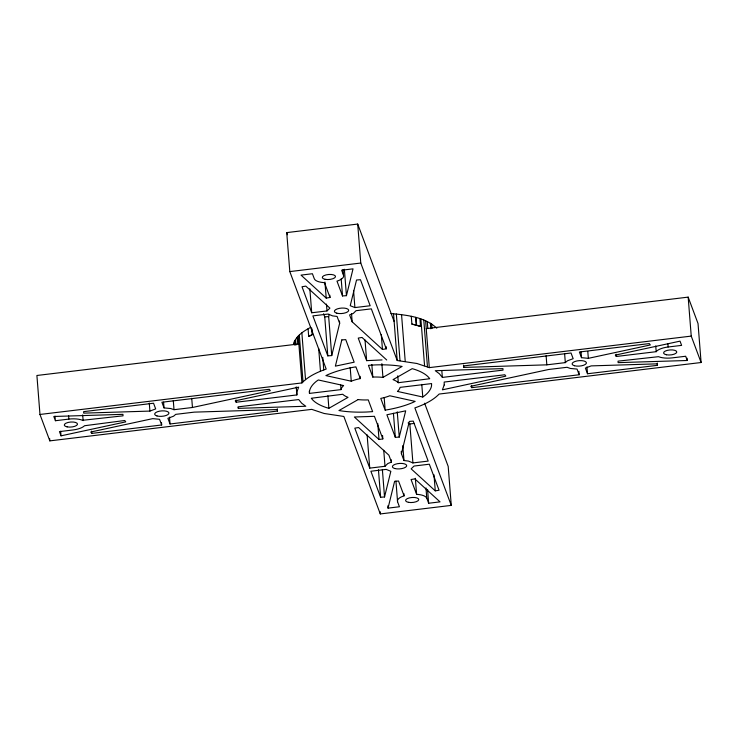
<?xml version="1.0" encoding="UTF-8"?>
<svg xmlns="http://www.w3.org/2000/svg" width="738" height="738" viewBox="0 0 738 738"><rect width="100%" height="100%" fill="white"/><g stroke="black" fill="none" stroke-linecap="round" stroke-linejoin="round"><path stroke-width="1.11" d="M309.471 393.4L309.545 391.112A61.282 23.256 -4.5 0 1 316.39 381.315L318.299 379.969L343.631 385.568A29.705 11.273 -4.5 0 0 341.233 388.806L341.03 389.609L309.471 393.4L309.296 391.112M463.695 367.423L463.612 365.928L571.037 353.004L573.158 358.686L567.504 360.771L565.317 362.616L546.83 364.84L463.695 367.423L463.51 365.125M331.731 355.568L339.655 323.318L337.081 316.436L332.635 315.901L328.161 314.047L312.884 315.882L327.81 355.864L331.731 355.568L328.668 316.584L329.213 314.36M346.445 295.661L353.032 268.844L341.639 270.219L343.511 275.228A14.788 5.609 -4.5 0 1 337.958 280.818L336.98 281.113L342.524 295.956L346.445 295.661L344.369 269.296M384.535 496.96L390.836 471.287L386.168 469.396L370.891 471.231L380.614 497.255L384.535 496.96L382.367 469.451M399.249 437.062L405.688 410.826L386.896 414.784L395.328 437.357L399.249 437.062L397.256 411.841M388.031 508.131L394.618 481.314L398.538 481.019L404.083 495.862L403.105 496.167A14.788 5.609 -4.5 0 0 397.561 501.748L399.424 506.757L388.031 508.131L387.856 505.834M401.417 453.667L409.332 421.416L413.252 421.121L428.178 461.093L412.911 462.929L408.437 461.075L403.981 460.54L401.417 453.667L401.232 451.37M293.512 344.009C295.892 335.947 303.696 331.048 310.707 327.321M326.999 310.938L329.923 308.143L305.8 286.123L302.008 286.75L311.722 312.774L326.999 310.938L326.454 304.065M391.454 462.053L388.898 455.189L358.603 427.533L354.812 428.16L369.738 468.132L385.005 466.287L387.773 463.565L391.454 462.053L391.278 459.756M656.193 351.685L656.516 351.242A14.788 5.609 -4.5 0 1 668.148 346.998L681.617 345.384L680.03 341.141L615.326 355.107L616.313 356.482L656.193 351.685L655.741 345.956M298.853 343.954L36.9 375.485L39.972 414.461L301.925 382.93C308.539 376.159 317.395 372.201 326.196 369.055L289.803 271.584L286.731 232.608L357.709 224.066L394.147 321.537M149.915 411.084L155.681 408.917L153.559 403.234L83.615 411.647L83.708 413.132L149.915 411.084L149.279 403.059M422.773 397.016L424.673 395.66A61.282 23.256 -4.5 0 0 431.527 385.863L431.592 383.575L400.042 387.376L399.839 388.17A29.705 11.273 -4.5 0 1 397.431 391.417L422.773 397.016L421.776 384.406M308.087 328.724L308.696 336.519L312.192 334.655L311.667 327.967M328.88 408.308L348.041 397.358A29.705 11.273 -4.5 0 1 343.521 394.95L342.764 394.267L311.325 398.252A61.282 23.256 -4.5 0 0 326.833 407.727L328.88 408.308L327.893 395.697M382.939 377.395L402.099 366.435L398.889 365.928A61.282 23.256 -4.5 0 0 374.415 364.959L368.437 365.338L372.819 377.081L374.876 377.017A29.705 11.273 -4.5 0 1 382.939 377.395L381.86 363.64M308.696 336.519L312.192 334.655M360.292 378.585L358.364 379.009A29.705 11.273 -4.5 0 0 351.26 381.205L325.919 375.605L327.81 374.692A61.282 23.256 -4.5 0 1 355.384 366.924L355.91 366.851L360.292 378.585L360.116 376.297M61.033 435.835L125.746 421.878L124.759 420.494L84.556 425.734A14.788 5.609 -4.5 0 1 72.914 429.977L59.455 431.601L61.033 435.835L60.673 431.25M192.452 407.487L270.293 390.688L269.305 389.304L161.908 402.228L164.03 407.911L170.69 408.52L174.011 409.701L192.452 407.487L191.732 398.308M588.334 358.336L650.316 344.969L649.329 343.585L579.385 351.998L581.507 357.681L588.334 358.336L587.799 351.463M329.997 297.46L324.462 282.626L323.355 282.571A14.788 5.609 -4.5 0 1 314.287 278.743L312.414 273.733L301.021 275.108L326.205 298.097L329.997 297.46L329.821 295.172M386.26 348.816L371.334 308.853L356.057 310.689L353.299 313.419L349.609 314.932L352.164 321.796L382.459 349.452L386.26 348.816L386.075 346.519M382.828 438.898L374.424 416.324L354.351 416.998L379.028 439.525L382.828 438.898L382.561 435.457M435.263 490.862L439.064 490.226L429.341 464.202L414.073 466.038L411.14 468.842L435.263 490.862L433.999 474.811M385.162 410.134L385.688 410.051A61.282 23.256 -4.5 0 0 413.262 402.284L415.143 401.38L389.802 395.771A29.705 11.273 -4.5 0 1 382.699 397.976L380.771 398.391L385.162 410.134L384.166 397.524M289.803 271.584L360.771 263.051L397.21 360.522L416.933 363.493L429.304 367.625L691.238 336.104L701.1 362.515L439.147 394.046C432.533 400.826 423.667 404.775 414.867 407.92L451.269 505.392L380.291 513.934L343.853 416.463L324.139 413.483L311.768 409.359L49.833 440.872L39.972 414.461M354.904 307.58L370.172 305.744L360.458 279.72L356.537 280.016L350.227 305.698L354.904 307.58L353.548 290.385M426.232 328.641L688.167 297.128L698.028 323.539L701.1 362.515M55.396 420.725L68.855 419.101A14.788 5.609 -4.5 0 1 82.527 420.3L123.034 415.835L122.942 414.341L53.809 416.481L55.396 420.725L55.027 416.14M398.299 382.718L429.737 378.723A61.282 23.256 -4.5 0 0 414.23 369.249L412.182 368.668L393.031 379.627A29.705 11.273 -4.5 0 1 397.542 382.035L398.299 382.718L397.764 375.836M442.357 377.413L503.021 370.116L502.938 368.622L435.291 370.716L439.387 373.76L442.357 377.413L441.822 370.531M236.234 402.219L296.879 394.931L296.87 391.989L298.669 387.155L235.247 400.835L236.234 402.219L236.049 399.931M161.677 424.977L159.556 419.295L152.729 418.64L90.746 432.016L91.743 433.4L161.677 424.977L161.502 422.69M277.46 411.048L277.377 409.562L194.232 412.136L175.745 414.359L173.559 416.204L167.904 418.289L170.026 423.981L277.46 411.048L277.276 408.76M579.164 374.756L577.042 369.065L570.382 368.465L567.061 367.284L548.62 369.498L470.779 386.297L471.766 387.671L579.164 374.756L578.887 371.315M657.447 365.328L657.364 363.843L591.156 365.891L585.391 368.068L587.513 373.751L657.447 365.328L657.272 363.041M408.114 422.948L409.839 423.953L414.202 423.428M428.649 503.242L440.042 501.877L414.857 478.888L411.066 479.515L416.61 494.359L417.717 494.405A14.788 5.609 -4.5 0 1 426.785 498.233L428.649 503.242L427.57 489.488M323.567 313.724L324.748 316.879L328.668 316.584M386.721 359.987L362.035 337.451L358.234 338.087L366.648 360.651L382.044 359.923M687.263 360.495L618.121 362.635L618.038 361.15L658.545 356.675A14.788 5.609 -4.5 0 0 672.207 357.875L685.676 356.251L687.263 360.495L687.078 358.207M390.946 313.53C406.721 315.117 424.664 316.833 436.795 328.189M411.278 316.307L411.896 324.102L416.167 325.144L415.549 317.349M411.896 324.102L416.167 325.144M416.029 317.488L416.638 325.283L420.54 326.445L419.931 318.65M416.638 325.283L420.54 326.445M424.599 403.216L448.197 466.416L451.269 505.392M286.731 232.608L287.534 234.749M688.167 297.128L691.238 336.104M667.881 343.557L668.148 346.998M616.129 354.194L616.313 356.482M586.968 366.869L587.513 373.751M581.055 351.952L581.507 357.681M564.598 353.447L565.317 362.616M546.111 355.67L546.83 364.84M471.582 385.384L471.766 387.671M431.61 323.945L431.961 328.401M430.392 323.207L430.826 328.779M427.265 321.565L427.791 328.244M425.623 320.846L429.304 367.625M423.778 320.043L427.459 366.814M420.891 318.982L424.571 365.753M425.974 487.919L426.785 498.233M415.346 478.307L416.61 494.359M401.546 314.582L405.227 361.362M409.839 423.953L412.911 462.929M396.334 313.973L400.014 360.753M393.529 313.742L397.21 360.522M402.81 445.641L403.981 460.54M403.907 493.574L404.083 495.862M393.428 413.28L395.328 437.357M395.937 481.111L397.561 501.748M381.288 334.545L382.459 349.452M383.742 450.235L385.005 466.287M377.764 423.474L379.028 439.525M371.823 364.471L372.819 377.081M378.446 469.746L380.614 497.255M357.709 224.066L360.771 263.051M380.116 511.637L380.291 513.934M365.024 340.015L366.648 360.651M367.118 434.876L369.738 468.132M351.537 313.77L352.164 321.796M343.059 269.499L343.511 275.228M350.181 367.45L351.26 381.205M341.177 278.761L342.524 295.956M339.471 321.021L339.655 323.318M340.661 385.024L341.03 389.609M324.941 282.045L326.205 298.097M324.748 316.879L327.81 355.864M322.774 357.376L323.761 369.923M318.678 348.428L320.467 371.242M309.831 288.706L311.722 312.774M312.275 329.987L312.626 334.443M301.86 332.856L305.541 379.636M299.333 335.015L303.014 381.786M298.244 336.159L301.925 382.93M297.229 337.211L297.755 343.89M295.551 339.434L295.993 345.006M294.988 340.375L295.338 344.831M294.314 341.676L294.582 345.015M296.242 386.906L296.879 394.931M173.292 400.531L174.011 409.701M169.491 417.099L170.026 423.981M163.578 402.182L164.03 407.911M91.558 431.103L91.743 433.4M82.684 414.904L83.136 420.632M68.588 415.669L68.855 419.101M49.649 438.584L49.833 440.872M238.208 407.597L238.134 408.354L305.772 406.26L301.685 403.216L298.706 399.562L238.051 406.869L238.208 407.597M341.823 339.914L335.375 366.149L354.166 362.192L345.744 339.618L341.823 339.914M444.193 384.996L442.403 389.83L505.825 376.14L504.838 374.756L444.193 382.053L444.193 384.996M358.124 399.59L338.963 410.54L342.174 411.048A61.282 23.256 -4.5 0 0 366.648 412.016L372.635 411.638L368.253 399.904L366.196 399.959A29.705 11.273 -4.5 0 1 358.124 399.59M666.405 354.766A6.633 2.518 -4.5 0 0 676.774 352.201A6.633 2.518 -4.5 0 0 667.364 350.347A6.633 2.518 -4.5 0 0 666.405 354.766M574.487 365.734A7.186 2.731 -4.5 0 0 586.286 363.465A7.186 2.731 -4.5 0 0 577.051 360.928A7.186 2.731 -4.5 0 0 574.487 365.734M408.4 502.32A6.633 2.518 -4.5 0 0 418.76 499.755A6.633 2.518 -4.5 0 0 409.35 497.901A6.633 2.518 -4.5 0 0 408.4 502.32M394.747 468.519A7.186 2.731 -4.5 0 0 406.546 466.259A7.186 2.731 -4.5 0 0 397.321 463.713A7.186 2.731 -4.5 0 0 394.747 468.519M67.112 426.868A6.633 2.518 -4.5 0 0 77.481 424.304A6.633 2.518 -4.5 0 0 68.062 422.45A6.633 2.518 -4.5 0 0 67.112 426.868M157 415.955A7.186 2.731 -4.5 0 0 168.799 413.695A7.186 2.731 -4.5 0 0 159.574 411.158A7.186 2.731 -4.5 0 0 157 415.955M325.126 279.315A6.633 2.518 -4.5 0 0 335.495 276.75A6.633 2.518 -4.5 0 0 326.076 274.896A6.633 2.518 -4.5 0 0 325.126 279.315M336.74 313.17A7.186 2.731 -4.5 0 0 348.539 310.91A7.186 2.731 -4.5 0 0 339.305 308.364A7.186 2.731 -4.5 0 0 336.74 313.17"/></g></svg>
